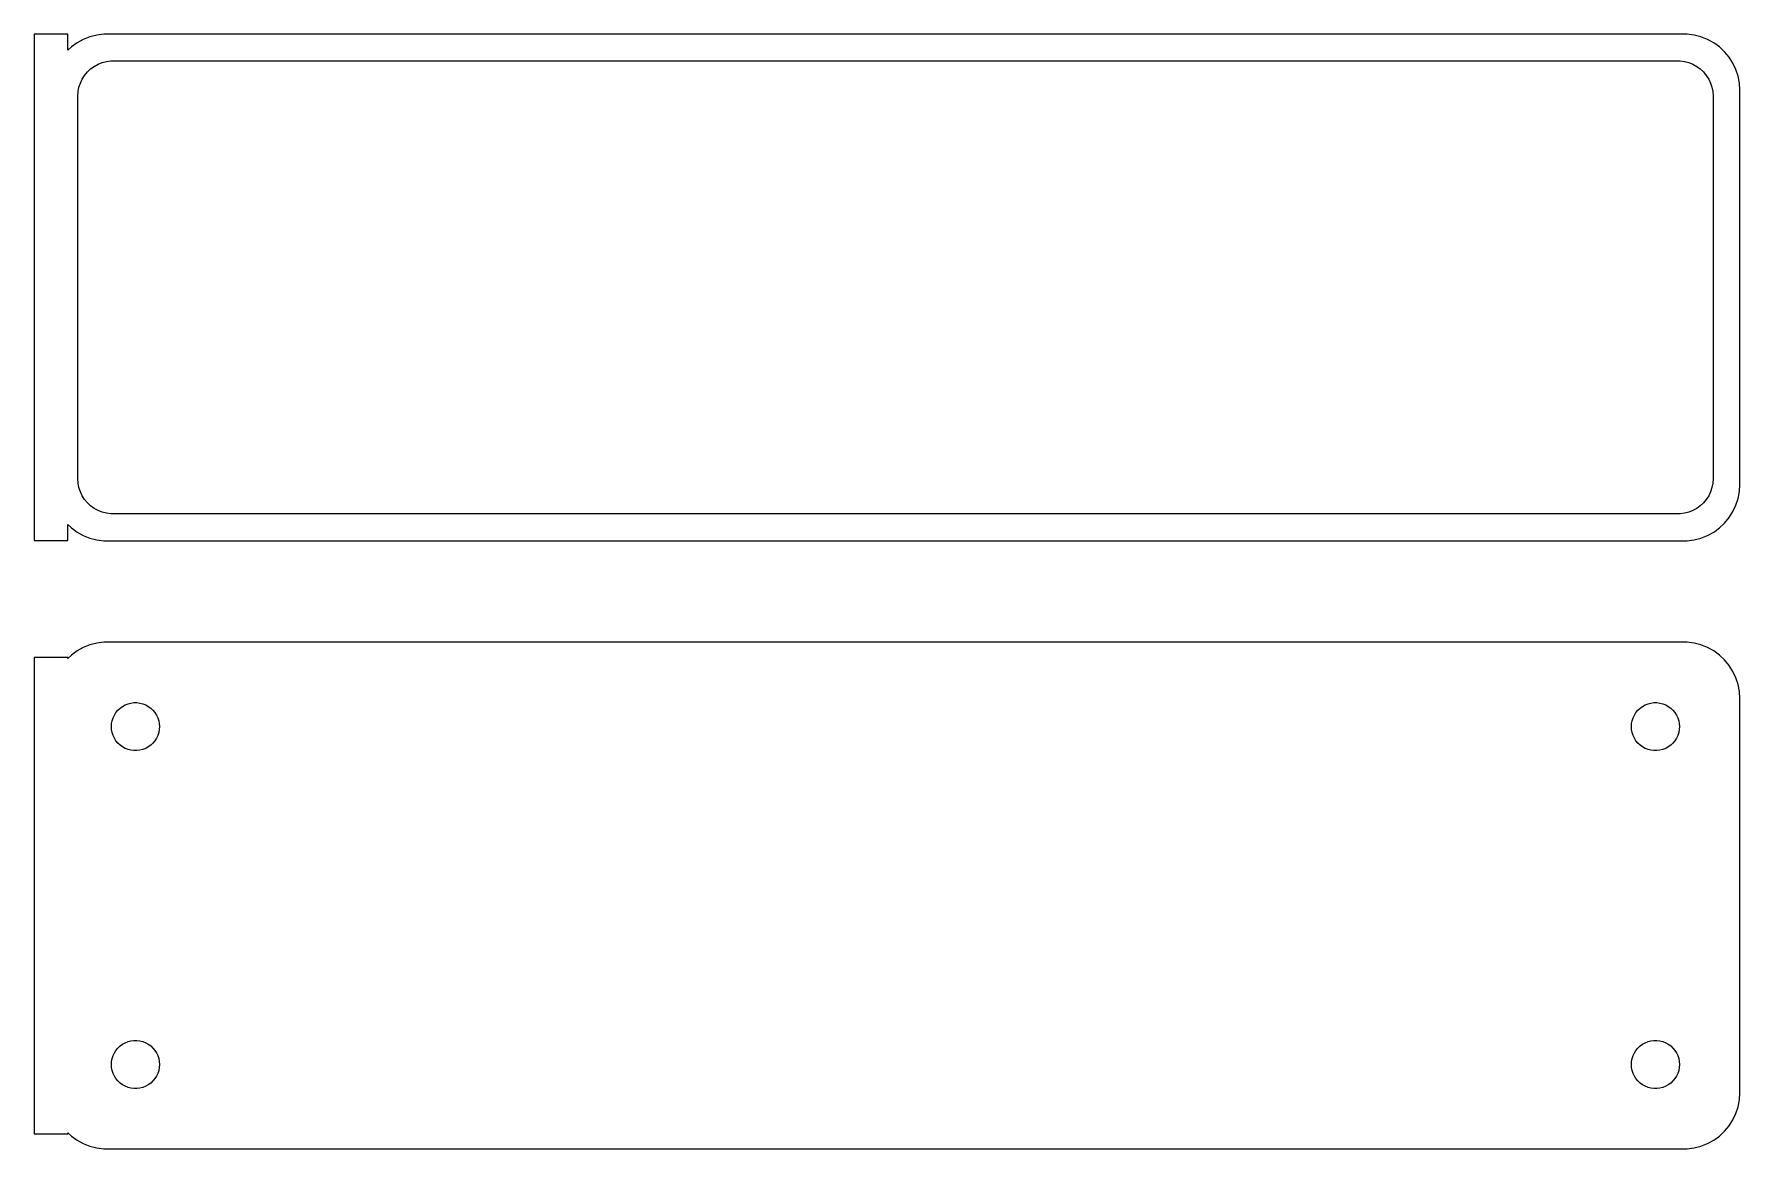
# Model space of a CAD drawing. Header units: metres. Extents: x -76 to 75, y 86 to 184.
import ezdxf

# ---------------------------------------------------------------- set-up
doc = ezdxf.new("R2010")
doc.units = ezdxf.units.M

msp = doc.modelspace()

# ---------------------------------------------------------------- linework, layer by layer
for p, q in [((-73.5, 184.479), (-76.5, 184.479)), ((-76.5, 184.479), (-76.5, 139.521)), ((-73.5, 183.059), (-73.5, 184.479)), ((-73.1871, 183.353), (-73.5, 183.059)), ((-72.6791, 183.722), (-73.1871, 183.353)), ((-72.1289, 184.024), (-72.6791, 183.722)), ((-71.5451, 184.255), (-72.1289, 184.024)), ((-70.9369, 184.411), (-71.5451, 184.255)), ((-70.3139, 184.49), (-70.9369, 184.411)), ((70.3139, 184.49), (-70.3139, 184.49)), ((70.9369, 184.411), (70.3139, 184.49)), ((71.5451, 184.255), (70.9369, 184.411)), ((72.1289, 184.024), (71.5451, 184.255)), ((72.6791, 183.722), (72.1289, 184.024)), ((73.1871, 183.353), (72.6791, 183.722)), ((73.6448, 182.923), (73.1871, 183.353)), ((-71.168, 181.628), (-70.8254, 181.817)), ((-70.8254, 181.817), (-70.4619, 181.961)), ((-70.4619, 181.961), (-70.0833, 182.058)), ((-70.0833, 182.058), (-69.6955, 182.107)), ((-69.6955, 182.107), (69.6955, 182.107)), ((69.6955, 182.107), (70.0833, 182.058)), ((70.0833, 182.058), (70.4619, 181.961)), ((70.4619, 181.961), (70.8254, 181.817)), ((70.8254, 181.817), (71.168, 181.628)), ((74.0451, 182.439), (73.6448, 182.923)), ((74.3815, 181.909), (74.0451, 182.439)), ((74.6489, 181.341), (74.3815, 181.909)), ((-72.3943, 180.146), (-72.2279, 180.5)), ((-72.2279, 180.5), (-72.0184, 180.83)), ((-72.0184, 180.83), (-71.7692, 181.131)), ((-71.7692, 181.131), (-71.4843, 181.399)), ((-71.4843, 181.399), (-71.168, 181.628)), ((71.168, 181.628), (71.4843, 181.399)), ((71.4843, 181.399), (71.7692, 181.131)), ((71.7692, 181.131), (72.0184, 180.83)), ((72.0184, 180.83), (72.2279, 180.5)), ((72.2279, 180.5), (72.3943, 180.146)), ((74.8429, 180.743), (74.6489, 181.341)), ((74.9606, 180.127), (74.8429, 180.743)), ((-72.6129, 179), (-72.5884, 179.39)), ((-72.6129, 145), (-72.6129, 179)), ((-72.5884, 179.39), (-72.5151, 179.774)), ((-72.5151, 179.774), (-72.3943, 180.146)), ((72.3943, 180.146), (72.5151, 179.774)), ((72.5151, 179.774), (72.5884, 179.39)), ((72.5884, 179.39), (72.6129, 179)), ((72.6129, 179), (72.6129, 145)), ((75, 179.5), (74.9606, 180.127)), ((75, 144.5), (75, 179.5)), ((-72.5884, 144.61), (-72.6129, 145)), ((-72.5151, 144.226), (-72.5884, 144.61)), ((-72.3943, 143.854), (-72.5151, 144.226)), ((72.5151, 144.226), (72.3943, 143.854)), ((72.5884, 144.61), (72.5151, 144.226)), ((72.6129, 145), (72.5884, 144.61)), ((74.9606, 143.873), (75, 144.5)), ((-72.2279, 143.5), (-72.3943, 143.854)), ((-72.0184, 143.17), (-72.2279, 143.5)), ((-71.7692, 142.869), (-72.0184, 143.17)), ((-71.4843, 142.601), (-71.7692, 142.869)), ((-71.168, 142.372), (-71.4843, 142.601)), ((71.4843, 142.601), (71.168, 142.372)), ((71.7692, 142.869), (71.4843, 142.601)), ((72.0184, 143.17), (71.7692, 142.869)), ((72.2279, 143.5), (72.0184, 143.17)), ((72.3943, 143.854), (72.2279, 143.5)), ((74.3815, 142.091), (74.6489, 142.659)), ((74.6489, 142.659), (74.8429, 143.257)), ((74.8429, 143.257), (74.9606, 143.873)), ((-73.5, 139.521), (-73.5, 140.941)), ((-73.5, 140.941), (-73.1871, 140.647)), ((-70.8254, 142.183), (-71.168, 142.372)), ((-70.4619, 142.039), (-70.8254, 142.183)), ((-70.0833, 141.942), (-70.4619, 142.039)), ((-69.6955, 141.893), (-70.0833, 141.942)), ((69.6955, 141.893), (-69.6955, 141.893)), ((70.0833, 141.942), (69.6955, 141.893)), ((70.4619, 142.039), (70.0833, 141.942)), ((70.8254, 142.183), (70.4619, 142.039)), ((71.168, 142.372), (70.8254, 142.183)), ((73.1871, 140.647), (73.6448, 141.077)), ((73.6448, 141.077), (74.0451, 141.561)), ((74.0451, 141.561), (74.3815, 142.091)), ((-76.5, 139.521), (-73.5, 139.521)), ((-73.1871, 140.647), (-72.6791, 140.278)), ((-72.6791, 140.278), (-72.1289, 139.976)), ((-72.1289, 139.976), (-71.5451, 139.745)), ((-71.5451, 139.745), (-70.9369, 139.589)), ((-70.9369, 139.589), (-70.3139, 139.51)), ((-70.3139, 139.51), (70.3139, 139.51)), ((70.3139, 139.51), (70.9369, 139.589)), ((70.9369, 139.589), (71.5451, 139.745)), ((71.5451, 139.745), (72.1289, 139.976)), ((72.1289, 139.976), (72.6791, 140.278)), ((72.6791, 140.278), (73.1871, 140.647)), ((-70.9369, 130.411), (-71.5451, 130.255)), ((-70.3139, 130.49), (-70.9369, 130.411)), ((70.3139, 130.49), (-70.3139, 130.49)), ((70.9369, 130.411), (70.3139, 130.49)), ((71.5451, 130.255), (70.9369, 130.411)), ((-73.5, 129.153), (-76.5, 129.153)), ((-76.5, 129.153), (-76.5, 86.8474)), ((-73.1871, 129.353), (-73.5, 129.059)), ((-73.5, 129.059), (-73.5, 129.153)), ((-72.6791, 129.722), (-73.1871, 129.353)), ((-72.1289, 130.024), (-72.6791, 129.722)), ((-71.5451, 130.255), (-72.1289, 130.024)), ((72.1289, 130.024), (71.5451, 130.255)), ((72.6791, 129.722), (72.1289, 130.024)), ((73.1871, 129.353), (72.6791, 129.722)), ((73.6448, 128.923), (73.1871, 129.353)), ((74.0451, 128.439), (73.6448, 128.923)), ((74.3815, 127.909), (74.0451, 128.439)), ((74.6489, 127.341), (74.3815, 127.909)), ((74.8429, 126.743), (74.6489, 127.341)), ((74.9606, 126.127), (74.8429, 126.743)), ((75, 125.5), (74.9606, 126.127)), ((-69.3712, 124.029), (-69.2275, 124.255)), ((-69.2275, 124.255), (-69.0566, 124.462)), ((-69.0566, 124.462), (-68.8611, 124.645)), ((-68.8611, 124.645), (-68.6441, 124.803)), ((-68.6441, 124.803), (-68.4092, 124.932)), ((-68.4092, 124.932), (-68.1598, 125.031)), ((-68.1598, 125.031), (-67.9001, 125.097)), ((-67.9001, 125.097), (-67.6341, 125.131)), ((-67.6341, 125.131), (-67.3659, 125.131)), ((-67.3659, 125.131), (-67.0999, 125.097)), ((-67.0999, 125.097), (-66.8401, 125.031)), ((-66.8401, 125.031), (-66.5908, 124.932)), ((-66.5908, 124.932), (-66.3559, 124.803)), ((-66.3559, 124.803), (-66.1389, 124.645)), ((-66.1389, 124.645), (-65.9434, 124.462)), ((-65.9434, 124.462), (-65.7725, 124.255)), ((-65.7725, 124.255), (-65.6288, 124.029)), ((65.6288, 124.029), (65.7725, 124.255)), ((65.7725, 124.255), (65.9434, 124.462)), ((65.9434, 124.462), (66.1389, 124.645)), ((66.1389, 124.645), (66.3559, 124.803)), ((66.3559, 124.803), (66.5908, 124.932)), ((66.5908, 124.932), (66.8401, 125.031)), ((66.8401, 125.031), (67.0999, 125.097)), ((67.0999, 125.097), (67.3659, 125.131)), ((67.3659, 125.131), (67.6341, 125.131)), ((67.6341, 125.131), (67.9001, 125.097)), ((67.9001, 125.097), (68.1598, 125.031)), ((68.1598, 125.031), (68.4092, 124.932)), ((68.4092, 124.932), (68.6441, 124.803)), ((68.6441, 124.803), (68.8611, 124.645)), ((68.8611, 124.645), (69.0566, 124.462)), ((69.0566, 124.462), (69.2275, 124.255)), ((69.2275, 124.255), (69.3712, 124.029)), ((75, 90.5), (75, 125.5)), ((-69.6353, 123), (-69.6185, 123.268)), ((-69.6185, 122.732), (-69.6353, 123)), ((-69.6185, 123.268), (-69.5682, 123.531)), ((-69.5682, 122.469), (-69.6185, 122.732)), ((-69.5682, 123.531), (-69.4853, 123.786)), ((-69.4853, 123.786), (-69.3712, 124.029)), ((-65.6288, 124.029), (-65.5146, 123.786)), ((-65.5146, 123.786), (-65.4318, 123.531)), ((-65.4318, 123.531), (-65.3815, 123.268)), ((-65.3815, 122.732), (-65.4318, 122.469)), ((-65.3815, 123.268), (-65.3647, 123)), ((-65.3647, 123), (-65.3815, 122.732)), ((65.3647, 123), (65.3815, 123.268)), ((65.3815, 122.732), (65.3647, 123)), ((65.3815, 123.268), (65.4318, 123.531)), ((65.4318, 122.469), (65.3815, 122.732)), ((65.4318, 123.531), (65.5146, 123.786)), ((65.5146, 123.786), (65.6288, 124.029)), ((69.3712, 124.029), (69.4853, 123.786)), ((69.4853, 123.786), (69.5682, 123.531)), ((69.5682, 123.531), (69.6185, 123.268)), ((69.6185, 122.732), (69.5682, 122.469)), ((69.6185, 123.268), (69.6353, 123)), ((69.6353, 123), (69.6185, 122.732)), ((-69.4853, 122.214), (-69.5682, 122.469)), ((-69.3712, 121.971), (-69.4853, 122.214)), ((-69.2275, 121.745), (-69.3712, 121.971)), ((-69.0566, 121.538), (-69.2275, 121.745)), ((-68.8611, 121.355), (-69.0566, 121.538)), ((-68.6441, 121.197), (-68.8611, 121.355)), ((-66.1389, 121.355), (-66.3559, 121.197)), ((-65.9434, 121.538), (-66.1389, 121.355)), ((-65.7725, 121.745), (-65.9434, 121.538)), ((-65.6288, 121.971), (-65.7725, 121.745)), ((-65.5146, 122.214), (-65.6288, 121.971)), ((-65.4318, 122.469), (-65.5146, 122.214)), ((65.5146, 122.214), (65.4318, 122.469)), ((65.6288, 121.971), (65.5146, 122.214)), ((65.7725, 121.745), (65.6288, 121.971)), ((65.9434, 121.538), (65.7725, 121.745)), ((66.1389, 121.355), (65.9434, 121.538)), ((66.3559, 121.197), (66.1389, 121.355)), ((68.8611, 121.355), (68.6441, 121.197)), ((69.0566, 121.538), (68.8611, 121.355)), ((69.2275, 121.745), (69.0566, 121.538)), ((69.3712, 121.971), (69.2275, 121.745)), ((69.4853, 122.214), (69.3712, 121.971)), ((69.5682, 122.469), (69.4853, 122.214)), ((-68.4092, 121.068), (-68.6441, 121.197)), ((-68.1598, 120.969), (-68.4092, 121.068)), ((-67.9001, 120.903), (-68.1598, 120.969)), ((-67.6341, 120.869), (-67.9001, 120.903)), ((-67.3659, 120.869), (-67.6341, 120.869)), ((-67.0999, 120.903), (-67.3659, 120.869)), ((-66.8401, 120.969), (-67.0999, 120.903)), ((-66.5908, 121.068), (-66.8401, 120.969)), ((-66.3559, 121.197), (-66.5908, 121.068)), ((66.5908, 121.068), (66.3559, 121.197)), ((66.8401, 120.969), (66.5908, 121.068)), ((67.0999, 120.903), (66.8401, 120.969)), ((67.3659, 120.869), (67.0999, 120.903)), ((67.6341, 120.869), (67.3659, 120.869)), ((67.9001, 120.903), (67.6341, 120.869)), ((68.1598, 120.969), (67.9001, 120.903)), ((68.4092, 121.068), (68.1598, 120.969)), ((68.6441, 121.197), (68.4092, 121.068)), ((-69.4853, 93.7861), (-69.3712, 94.0287)), ((-69.3712, 94.0287), (-69.2275, 94.2551)), ((-69.2275, 94.2551), (-69.0566, 94.4617)), ((-69.0566, 94.4617), (-68.8611, 94.6453)), ((-68.8611, 94.6453), (-68.6441, 94.8029)), ((-68.6441, 94.8029), (-68.4092, 94.9321)), ((-68.4092, 94.9321), (-68.1598, 95.0308)), ((-68.1598, 95.0308), (-67.9001, 95.0975)), ((-67.9001, 95.0975), (-67.6341, 95.1311)), ((-67.6341, 95.1311), (-67.3659, 95.1311)), ((-67.3659, 95.1311), (-67.0999, 95.0975)), ((-67.0999, 95.0975), (-66.8401, 95.0308)), ((-66.8401, 95.0308), (-66.5908, 94.9321)), ((-66.5908, 94.9321), (-66.3559, 94.8029)), ((-66.3559, 94.8029), (-66.1389, 94.6453)), ((-66.1389, 94.6453), (-65.9434, 94.4617)), ((-65.9434, 94.4617), (-65.7725, 94.2551)), ((-65.7725, 94.2551), (-65.6288, 94.0287)), ((-65.6288, 94.0287), (-65.5146, 93.7861)), ((65.5146, 93.7861), (65.6288, 94.0287)), ((65.6288, 94.0287), (65.7725, 94.2551)), ((65.7725, 94.2551), (65.9434, 94.4617)), ((65.9434, 94.4617), (66.1389, 94.6453)), ((66.1389, 94.6453), (66.3559, 94.8029)), ((66.3559, 94.8029), (66.5908, 94.9321)), ((66.5908, 94.9321), (66.8401, 95.0308)), ((66.8401, 95.0308), (67.0999, 95.0975)), ((67.0999, 95.0975), (67.3659, 95.1311)), ((67.3659, 95.1311), (67.6341, 95.1311)), ((67.6341, 95.1311), (67.9001, 95.0975)), ((67.9001, 95.0975), (68.1598, 95.0308)), ((68.1598, 95.0308), (68.4092, 94.9321)), ((68.4092, 94.9321), (68.6441, 94.8029)), ((68.6441, 94.8029), (68.8611, 94.6453)), ((68.8611, 94.6453), (69.0566, 94.4617)), ((69.0566, 94.4617), (69.2275, 94.2551)), ((69.2275, 94.2551), (69.3712, 94.0287)), ((69.3712, 94.0287), (69.4853, 93.7861)), ((-69.6353, 93), (-69.6185, 93.2676)), ((-69.6185, 92.7324), (-69.6353, 93)), ((-69.6185, 93.2676), (-69.5682, 93.531)), ((-69.5682, 92.469), (-69.6185, 92.7324)), ((-69.5682, 93.531), (-69.4853, 93.7861)), ((-69.4853, 92.214), (-69.5682, 92.469)), ((-65.5146, 93.7861), (-65.4318, 93.531)), ((-65.4318, 92.469), (-65.5146, 92.214)), ((-65.4318, 93.531), (-65.3815, 93.2676)), ((-65.3815, 92.7324), (-65.4318, 92.469)), ((-65.3815, 93.2676), (-65.3647, 93)), ((-65.3647, 93), (-65.3815, 92.7324)), ((65.3647, 93), (65.3815, 93.2676)), ((65.3815, 92.7324), (65.3647, 93)), ((65.3815, 93.2676), (65.4318, 93.531)), ((65.4318, 92.469), (65.3815, 92.7324)), ((65.4318, 93.531), (65.5146, 93.7861)), ((65.5146, 92.214), (65.4318, 92.469)), ((69.4853, 93.7861), (69.5682, 93.531)), ((69.5682, 92.469), (69.4853, 92.214)), ((69.5682, 93.531), (69.6185, 93.2676)), ((69.6185, 92.7324), (69.5682, 92.469)), ((69.6185, 93.2676), (69.6353, 93)), ((69.6353, 93), (69.6185, 92.7324)), ((-69.3712, 91.9713), (-69.4853, 92.214)), ((-69.2275, 91.7449), (-69.3712, 91.9713)), ((-69.0566, 91.5383), (-69.2275, 91.7449)), ((-68.8611, 91.3547), (-69.0566, 91.5383)), ((-68.6441, 91.1971), (-68.8611, 91.3547)), ((-68.4092, 91.0679), (-68.6441, 91.1971)), ((-68.1598, 90.9692), (-68.4092, 91.0679)), ((-67.9001, 90.9025), (-68.1598, 90.9692)), ((-67.6341, 90.8689), (-67.9001, 90.9025)), ((-67.0999, 90.9025), (-67.3659, 90.8689)), ((-66.8401, 90.9692), (-67.0999, 90.9025)), ((-66.5908, 91.0679), (-66.8401, 90.9692)), ((-66.3559, 91.1971), (-66.5908, 91.0679)), ((-66.1389, 91.3547), (-66.3559, 91.1971)), ((-65.9434, 91.5383), (-66.1389, 91.3547)), ((-65.7725, 91.7449), (-65.9434, 91.5383)), ((-65.6288, 91.9713), (-65.7725, 91.7449)), ((-65.5146, 92.214), (-65.6288, 91.9713)), ((65.6288, 91.9713), (65.5146, 92.214)), ((65.7725, 91.7449), (65.6288, 91.9713)), ((65.9434, 91.5383), (65.7725, 91.7449)), ((66.1389, 91.3547), (65.9434, 91.5383)), ((66.3559, 91.1971), (66.1389, 91.3547)), ((66.5908, 91.0679), (66.3559, 91.1971)), ((66.8401, 90.9692), (66.5908, 91.0679)), ((67.0999, 90.9025), (66.8401, 90.9692)), ((67.3659, 90.8689), (67.0999, 90.9025)), ((67.9001, 90.9025), (67.6341, 90.8689)), ((68.1598, 90.9692), (67.9001, 90.9025)), ((68.4092, 91.0679), (68.1598, 90.9692)), ((68.6441, 91.1971), (68.4092, 91.0679)), ((68.8611, 91.3547), (68.6441, 91.1971)), ((69.0566, 91.5383), (68.8611, 91.3547)), ((69.2275, 91.7449), (69.0566, 91.5383)), ((69.3712, 91.9713), (69.2275, 91.7449)), ((69.4853, 92.214), (69.3712, 91.9713)), ((-67.3659, 90.8689), (-67.6341, 90.8689)), ((67.6341, 90.8689), (67.3659, 90.8689)), ((74.8429, 89.2566), (74.9606, 89.8733)), ((74.9606, 89.8733), (75, 90.5)), ((74.0451, 87.5611), (74.3815, 88.0912)), ((74.3815, 88.0912), (74.6489, 88.6594)), ((74.6489, 88.6594), (74.8429, 89.2566)), ((-76.5, 86.8474), (-73.5, 86.8474)), ((-73.5, 86.8474), (-73.5, 86.9413)), ((-73.5, 86.9413), (-73.1871, 86.6474)), ((-73.1871, 86.6474), (-72.6791, 86.2784)), ((72.6791, 86.2784), (73.1871, 86.6474)), ((73.1871, 86.6474), (73.6448, 87.0773)), ((73.6448, 87.0773), (74.0451, 87.5611)), ((-72.6791, 86.2784), (-72.1289, 85.9759)), ((-72.1289, 85.9759), (-71.5451, 85.7447)), ((-71.5451, 85.7447), (-70.9369, 85.5886)), ((-70.9369, 85.5886), (-70.3139, 85.5099)), ((-70.3139, 85.5099), (70.3139, 85.5099)), ((70.3139, 85.5099), (70.9369, 85.5886)), ((70.9369, 85.5886), (71.5451, 85.7447)), ((71.5451, 85.7447), (72.1289, 85.9759)), ((72.1289, 85.9759), (72.6791, 86.2784))]:
    msp.add_line(p, q)

doc.saveas('drawing.dxf')
